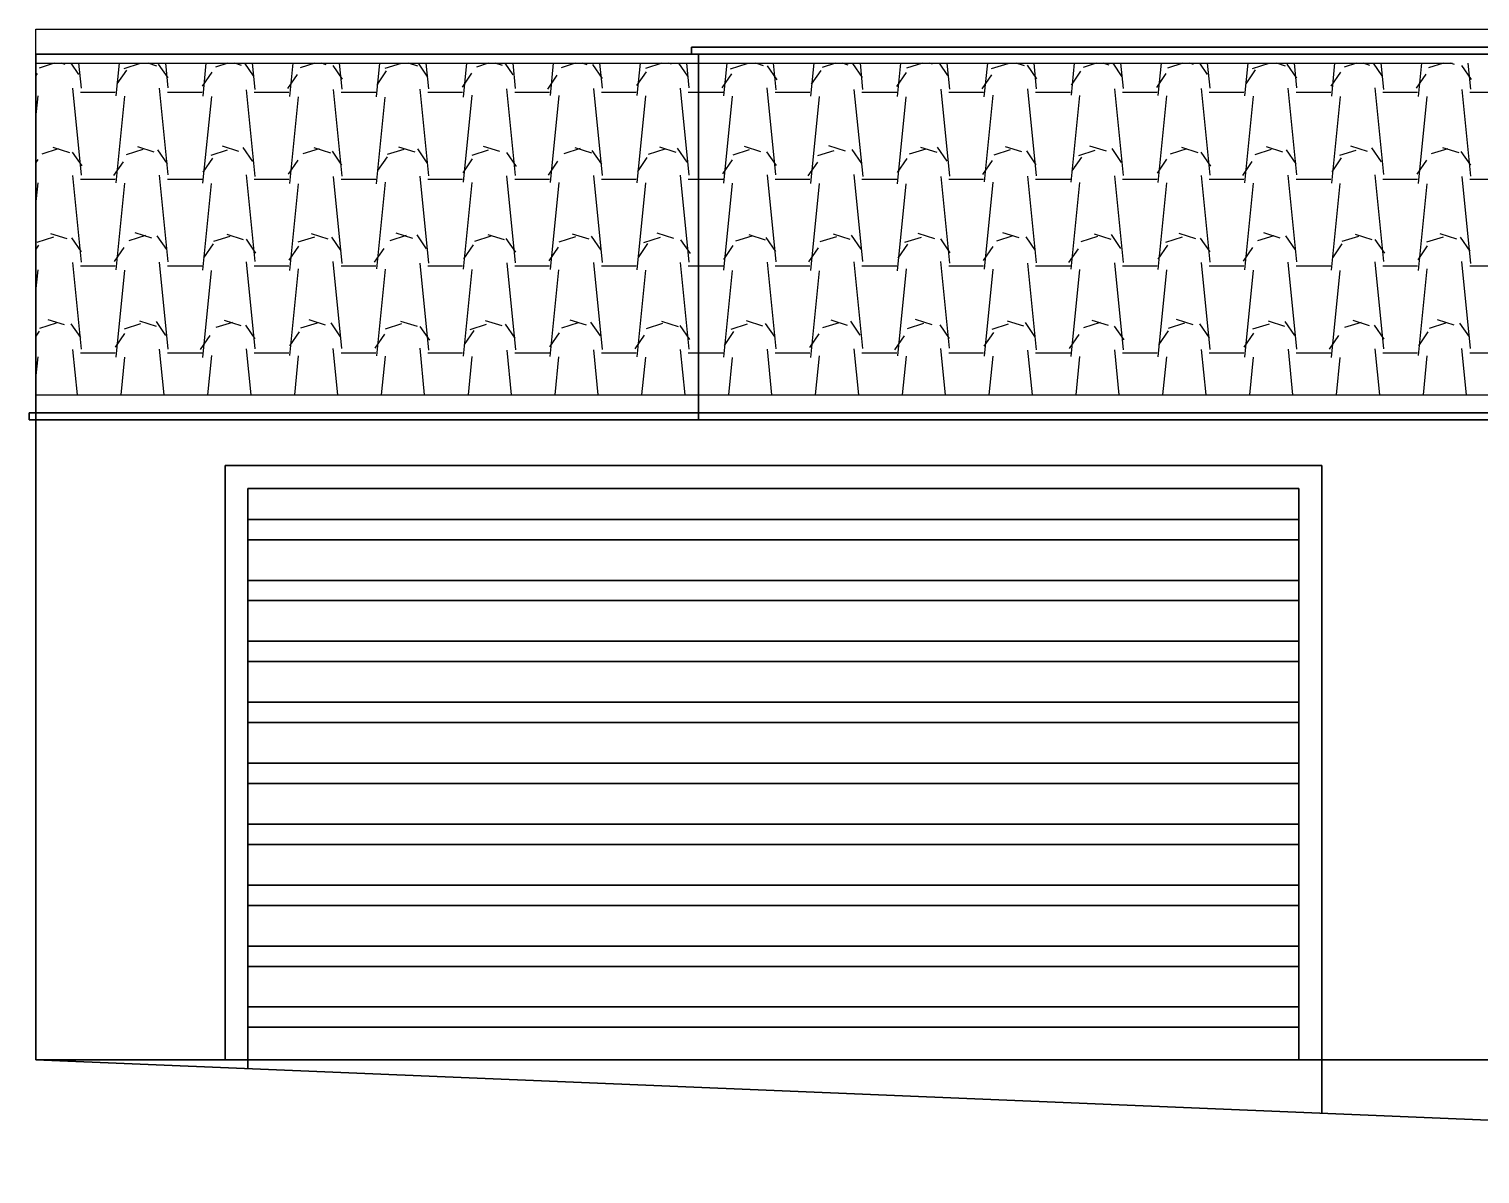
# Model space of a CAD drawing. Header units: millimetres. Extents: x 3314 to 3538, y 1235 to 1314.
# Drawn here: x 3380.32 to 3386.67, y 1269.04 to 1274.05 of the extents above; entities that cross this region are included whole.
import ezdxf

# ---------------------------------------------------------------- set-up
doc = ezdxf.new("R2010")
doc.units = ezdxf.units.MM
doc.layers.add('ALVENARIA', color=7, linetype='Continuous', lineweight=30)
doc.layers.add('US_drawings_existing', color=7, linetype='Continuous')

msp = doc.modelspace()

# ---------------------------------------------------------------- hatches: boundary and pattern name
at = {"layer": 'ALVENARIA'}
h = msp.add_hatch(dxfattribs=at)
h.set_pattern_fill('ANSI32', color=1, scale=0.028, angle=135)
h.set_pattern_definition([(180, (89.90341353505937, 69.80083887002093), (-2.775557561562891e-17, -0.2667), []), (180, (89.81451349665991, 69.88973890842038), (-2.775557561562891e-17, -0.2667), [])])
h.paths.add_polyline_path([(3381.281646541222, 1272.042506982419), (3381.281646541222, 1269.542506982419), (3385.881646541221, 1269.542506982419), (3385.881646541221, 1272.042506982419)])
at = {"layer": 'US_drawings_existing'}
h = msp.add_hatch(dxfattribs=at)
h.set_pattern_fill('TELHA3', color=9, scale=0.38, pattern_type=2)
h.set_pattern_definition([(124.5085, (1399.225979594665, -28.4508734361973), (-3.419998046387537, 4.940001158692011), [0.0737827, -7.30448274]), (162.4744, (1399.184179594665, -28.39007343619733), (-6.079998826832684, 1.90000314195861), [0.07571462000000001, -7.4957318]), (197.5256000000001, (1399.111979594665, -28.36727343619737), (6.079998826832684, 1.900003141958611), [0.07571462000000001, -7.4957318]), (235.4915, (1399.039779594665, -28.39007343619733), (3.419998046387541, 4.940001158692008), [0.0737827, -7.30448274]), (180, (1398.997979594665, -28.48887343619731), (-0.3800000000000001, -0.3799999999999999), [0.152, -0.228]), (84.28940000000001, (1398.997979594665, -28.48887343619731), (-0.3800004995731908, -3.419999780928425), [0.38189544, -3.43705744]), (95.7105999999999, (1399.225979594665, -28.48887343619731), (-0.3800004995731912, 3.419999780928425), [0.3818954399999999, -3.437057439999999])])
h.paths.add_polyline_path([(3380.353300383665, 1273.902506982419), (3380.353300383665, 1272.452506982419), (3388.673300383654, 1272.452506982419), (3388.673300383654, 1273.902506982418)])

# ---------------------------------------------------------------- linework, layer by layer
for p, q in [((3380.353300383664, 1272.372506982419), (3380.353300383663, 1274.052506982419)), ((3380.353300383664, 1274.052506982419), (3388.673300383655, 1274.052506982416)), ((3380.353300383665, 1273.902506982419), (3386.553300383662, 1273.902506982419)), ((3380.353300383665, 1272.452506982419), (3388.673300383654, 1272.452506982417)), ((3380.353300383665, 1272.372506982419), (3386.553300383662, 1272.372506982419))]:
    msp.add_line(p, q)
at = {"layer": 'ALVENARIA'}
for p, q in [((3380.353300383664, 1273.942506982419), (3380.353300383664, 1269.542506982419)), ((3380.353300383664, 1273.942506982419), (3390.853300383663, 1273.942506982419)), ((3383.223300383664, 1273.972506982419), (3392.383300383664, 1273.972506982419)), ((3383.223300383664, 1273.972506982419), (3383.223300383664, 1273.942506982419)), ((3383.253300383664, 1273.942506982419), (3383.253300383664, 1272.342506982419)), ((3380.323300383664, 1272.372506982419), (3392.383300383664, 1272.372506982419)), ((3380.323300383664, 1272.372506982419), (3380.323300383664, 1272.342506982419)), ((3380.323300383664, 1272.342506982419), (3392.383300383664, 1272.342506982419)), ((3381.181646541222, 1272.142506982419), (3381.181646541222, 1269.542506982419)), ((3381.181646541222, 1272.142506982419), (3385.981646541221, 1272.142506982419)), ((3385.981646541221, 1272.142506982419), (3385.981646541221, 1269.307992559188)), ((3381.281646541222, 1272.042506982419), (3385.881646541221, 1272.042506982419)), ((3381.281646541222, 1272.042506982419), (3381.281646541222, 1269.503825892521)), ((3385.881646541221, 1272.042506982419), (3385.881646541221, 1269.542506982419)), ((3380.353300383664, 1269.542506982419), (3388.673300383654, 1269.542506982419)), ((3392.353300383664, 1269.042506982419), (3380.353300383664, 1269.542506982419))]:
    msp.add_line(p, q, dxfattribs=at)

doc.saveas('drawing.dxf')
